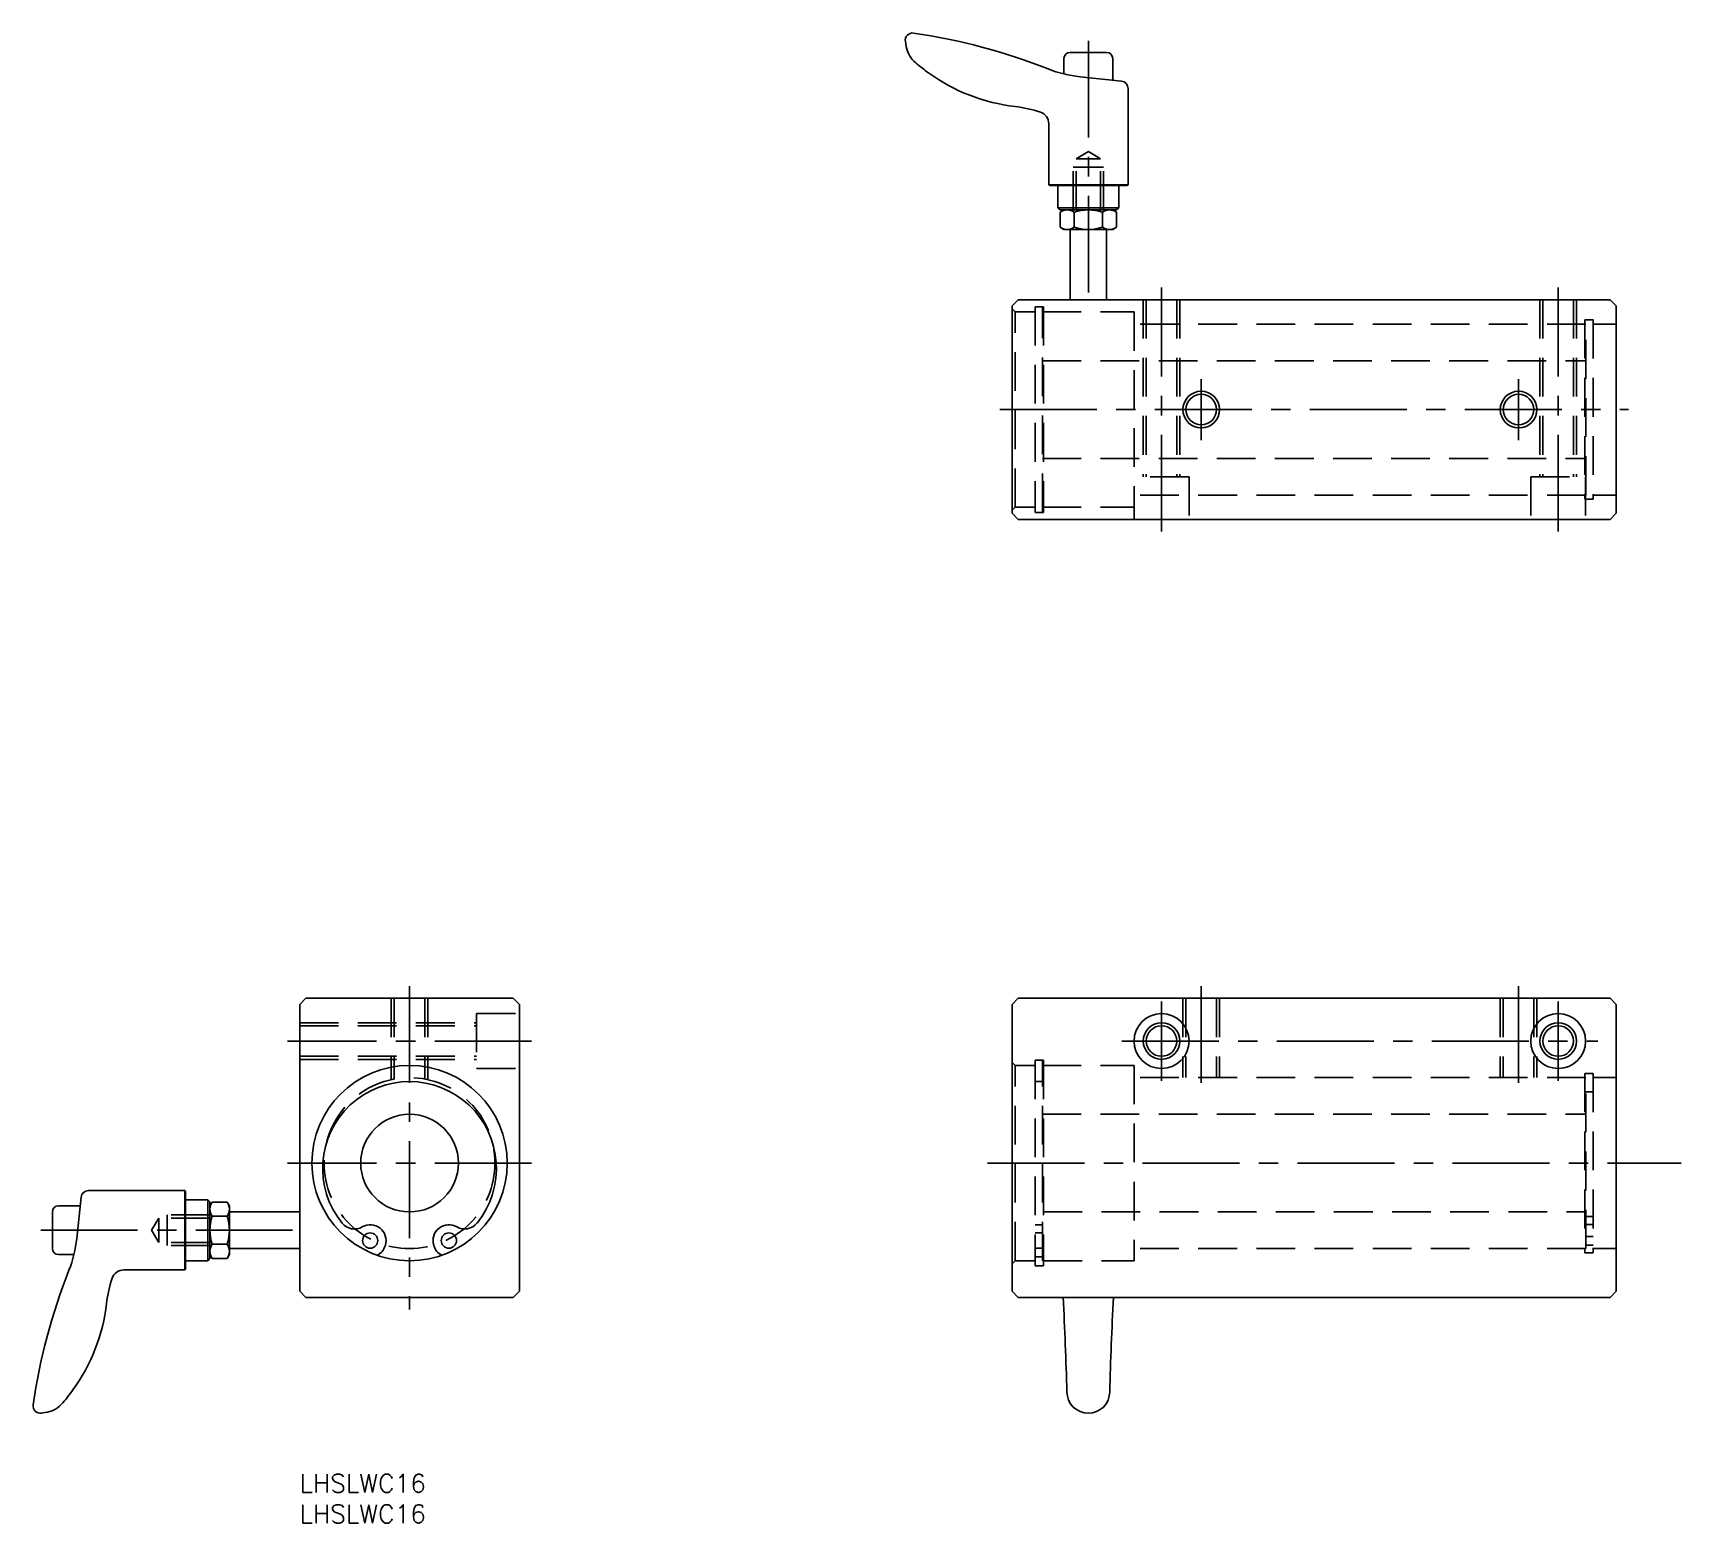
# Model space of a CAD drawing. Extents: x -44 to 226, y -8 to 236.
import ezdxf

# ---------------------------------------------------------------- set-up
doc = ezdxf.new("R2010")
doc.units = 0
doc.header["$LTSCALE"] = 0.5
doc.linetypes.add('CENTER', pattern=[50.8, 31.75, -6.35, 6.35, -6.35])
doc.linetypes.add('DASHED', pattern=[19.05, 12.7, -6.35])
for name, color, linetype in [('MSM_CENTER', 1, 'CENTER'), ('MSM_CONTINUOUS', 7, 'CONTINUOUS'), ('MSM_DASHED', 4, 'DASHED'), ('MSM_NARROW', 5, 'CONTINUOUS'), ('MSM_PART_NUMBER', 7, 'CONTINUOUS')]:
    doc.layers.add(name, color=color, linetype=linetype)
doc.styles.get("Standard").update_dxf_attribs({"font": 'txt.shx', "height": 3, "bigfont": 'bigfont.shx'})

# ---------------------------------------------------------------- blocks, each defined once
blk = doc.blocks.new('*U6')
at = {"layer": 'MSM_PART_NUMBER'}
blk.add_text('LHSLWC16', height=3, dxfattribs=at).set_placement((0, -3))
blk = doc.blocks.new('*U7')
at = {"layer": 'MSM_PART_NUMBER'}
blk.add_text('LHSLWC16', height=3, dxfattribs=at).set_placement((0, -8))

msp = doc.modelspace()

# ---------------------------------------------------------------- linework, layer by layer
at = {"layer": 'MSM_CENTER'}
for p, q in [((129.24, 234.89), (129.24, 190.45)), ((141.24, 154.45), (141.24, 194.45)), ((206.24, 154.45), (206.24, 194.45)), ((147.74, 169.45), (147.74, 179.45)), ((199.74, 169.45), (199.74, 179.45)), ((114.74, 174.45), (217.74, 174.45)), ((18, 79.98), (18, 26.98)), ((147.74, 79.98), (147.74, 62.98)), ((199.74, 79.98), (199.74, 62.98)), ((141.24, 77.48), (141.24, 64.48)), ((206.24, 77.48), (206.24, 64.48)), ((38, 70.98), (-2, 70.98)), ((134.74, 70.98), (212.74, 70.98)), ((38, 50.98), (-2, 50.98)), ((112.73, 50.98), (226.37, 50.98)), ((-42.43, 39.98), (1, 39.98))]:
    msp.add_line(p, q, dxfattribs=at)
at = {"layer": 'MSM_CONTINUOUS'}
for p, q in [((99.4, 233.94), (99.25, 234.75)), ((132.24, 232.96), (126.24, 232.96)), ((125.24, 231.96), (125.24, 229.45)), ((133.24, 231.96), (133.24, 228.43)), ((127.88, 228.99), (134.66, 228.27)), ((135.74, 227.08), (135.74, 211.25)), ((122.74, 221.28), (122.74, 211.25)), ((135.74, 211.25), (122.74, 211.25)), ((122.74, 211.25), (122.94, 211.16)), ((135.54, 211.16), (122.94, 211.16)), ((124.24, 211.16), (124.24, 207.53)), ((134.24, 211.16), (134.24, 207.53)), ((135.74, 211.25), (135.54, 211.16)), ((134.24, 207.53), (124.24, 207.53)), ((124.6, 207.16), (124.24, 207.53)), ((133.87, 207.16), (124.6, 207.16)), ((125.24, 207.16), (124.62, 206.8)), ((124.62, 206.8), (124.62, 204.32)), ((126.93, 204.32), (126.93, 206.8)), ((131.55, 206.8), (131.55, 204.32)), ((133.86, 206.8), (133.24, 207.16)), ((133.86, 204.32), (133.86, 206.8)), ((133.87, 207.16), (134.24, 207.53)), ((124.62, 204.32), (125.24, 203.96)), ((125.24, 203.96), (133.24, 203.96)), ((126.24, 203.96), (126.24, 192.45)), ((132.24, 203.96), (132.24, 192.45)), ((133.24, 203.96), (133.86, 204.32)), ((117.74, 192.45), (116.74, 191.45)), ((117.74, 192.45), (214.74, 192.45)), ((214.74, 192.45), (215.74, 191.45)), ((116.74, 157.45), (116.74, 191.45)), ((215.74, 191.45), (215.74, 157.45)), ((117.74, 156.45), (116.74, 157.45)), ((215.74, 157.45), (214.74, 156.45)), ((214.74, 156.45), (117.74, 156.45)), ((1, 77.98), (0, 76.98)), ((0, 76.98), (0, 29.98)), ((35, 77.98), (1, 77.98)), ((35, 77.98), (36, 76.98)), ((36, 76.98), (36, 29.98)), ((117.74, 77.98), (116.74, 76.98)), ((116.74, 76.98), (116.74, 29.98)), ((117.74, 77.98), (214.74, 77.98)), ((214.74, 77.98), (215.74, 76.98)), ((215.74, 76.98), (215.74, 29.98)), ((0, 53.48), (0, 53.48)), ((-34.63, 46.48), (-18.8, 46.48)), ((-18.8, 46.48), (-18.8, 33.48)), ((-18.8, 46.48), (-18.71, 46.28)), ((-18.71, 46.28), (-18.71, 33.68)), ((-39.51, 43.98), (-35.98, 43.98)), ((-36.55, 38.63), (-35.83, 45.41)), ((-18.71, 44.98), (-15.08, 44.98)), ((-15.08, 44.98), (-15.08, 34.98)), ((-14.71, 44.62), (-15.08, 44.98)), ((-14.71, 44.62), (-14.71, 35.35)), ((-14.36, 44.6), (-14.71, 43.98)), ((-11.87, 44.6), (-14.36, 44.6)), ((-11.51, 43.98), (-11.87, 44.6)), ((-11.51, 35.98), (-11.51, 43.98)), ((-40.51, 42.98), (-40.51, 36.98)), ((-14.36, 42.29), (-11.87, 42.29)), ((-11.57, 42.98), (0, 42.98)), ((-39.51, 35.98), (-37, 35.98)), ((-14.71, 35.35), (-15.08, 34.98)), ((-14.71, 35.98), (-14.36, 35.36)), ((-11.87, 37.67), (-14.36, 37.67)), ((-14.36, 35.36), (-11.87, 35.36)), ((-11.87, 35.36), (-11.51, 35.98)), ((-11.57, 36.98), (0, 36.98)), ((14.01, 37.43), (14.04, 37.54)), ((21.96, 37.54), (21.99, 37.43)), ((-28.83, 33.48), (-18.8, 33.48)), ((-18.8, 33.48), (-18.71, 33.68)), ((-18.71, 34.98), (-15.08, 34.98)), ((0, 29.98), (1, 28.98)), ((36, 29.98), (35, 28.98)), ((117.74, 28.98), (116.74, 29.98)), ((214.74, 28.98), (215.74, 29.98)), ((35, 28.98), (1, 28.98)), ((117.74, 28.98), (214.74, 28.98)), ((-41.5, 10.14), (-42.3, 10))]:
    msp.add_line(p, q, dxfattribs=at)
for centre, radius in [((147.74, 174.45), 2.5), ((199.74, 174.45), 2.5), ((141.24, 70.98), 4.5), ((141.24, 70.98), 2.5), ((206.24, 70.98), 4.5), ((206.24, 70.98), 2.5), ((18, 50.98), 16), ((18, 50.98), 8), ((11.55, 38.28), 1.25), ((24.45, 38.28), 1.25)]:
    msp.add_circle(centre, radius, dxfattribs=at)
for centre, radius, start, end in [((100.44, 234.96), 1.2, 81.6349, 190), ((86.06, 137.21), 100, 68.5272, 81.6349), ((103.83, 234.72), 4.5, 190, 230.208), ((126.24, 231.96), 1, 90, 180), ((132.24, 231.96), 1, 0, 90), ((126.55, 262), 40, 230.208, 234.0475), ((120.68, 253.91), 30, 234.0475, 263.4319), ((129.99, 248.88), 20, 248.5272, 263.9426), ((134.54, 227.08), 1.2, 0, 83.9426), ((114.96, 204.23), 20, 71.2775, 83.4319), ((120.74, 221.28), 2, 0, 71.2775), ((125.77, 205.12), 2.04, 55.6158, 124.3842), ((129.24, 199.52), 7.64, 72.412, 107.588), ((132.7, 205.12), 2.04, 55.6158, 124.3842), ((125.77, 206), 2.04, 235.6158, 304.3842), ((129.24, 211.6), 7.64, 252.412, 287.588), ((132.7, 206), 2.04, 235.6158, 304.3842), ((18, 50.11), 14.23, 320.9849, 219.0151), ((-34.63, 45.28), 1.2, 90, 173.9426), ((-39.51, 42.98), 1, 90, 180), ((-12.67, 43.45), 2.04, 145.6158, 214.3842), ((-13.56, 43.45), 2.04, 325.6158, 34.3842), ((-7.07, 39.98), 7.64, 162.412, 197.588), ((-19.16, 39.98), 7.64, 342.412, 17.588), ((8.97, 42.79), 2.6, 219.0151, 299.7762), ((11.55, 38.28), 2.6, 343.6002, 119.7762), ((24.45, 38.28), 2.6, 60.2238, 196.3998), ((27.03, 42.79), 2.6, 240.2238, 320.9849), ((-56.43, 40.74), 20, 338.5272, 353.9426), ((-39.51, 36.98), 1, 180, 270), ((-12.67, 36.52), 2.04, 145.6158, 214.3842), ((-13.56, 36.52), 2.04, 325.6158, 34.3842), ((11.61, 38.13), 2.5, 295.9172, 343.6002), ((24.39, 38.13), 2.5, 196.3998, 244.0828), ((55.24, -3.19), 100, 158.5272, 171.6349), ((-28.83, 31.48), 2, 90, 161.2775), ((-11.79, 25.7), 20, 161.2775, 173.4319), ((-61.46, 31.42), 30, 324.0475, 353.4319), ((-673.91, -10.4), 800, 1.71041, 2.8214), ((932.38, -10.4), 800, 177.1786, 178.28959), ((-69.55, 37.29), 40, 320.208, 324.0475), ((-42.51, 11.18), 1.2, 171.6349, 280), ((-42.28, 14.57), 4.5, 280, 320.208), ((129.24, 13.48), 3.5, 180, 0)]:
    msp.add_arc(centre, radius, start, end, dxfattribs=at)
at = {"layer": 'MSM_DASHED'}
for p, q in [((127.24, 215.56), (129.24, 216.71)), ((131.24, 215.56), (129.24, 216.71)), ((126.74, 207.16), (126.74, 214.16)), ((126.74, 214.16), (131.74, 214.16)), ((127.24, 207.16), (127.24, 215.56)), ((127.24, 215.56), (131.24, 215.56)), ((131.24, 207.16), (131.24, 215.56)), ((131.74, 207.16), (131.74, 214.16)), ((138.24, 192.45), (138.24, 163.45)), ((138.74, 192.45), (138.74, 163.45)), ((143.74, 192.45), (143.74, 163.45)), ((144.24, 192.45), (144.24, 163.45)), ((203.24, 192.45), (203.24, 163.45)), ((203.74, 192.45), (203.74, 163.45)), ((208.74, 192.45), (208.74, 163.45)), ((209.24, 192.45), (209.24, 163.45)), ((116.74, 190.95), (117.24, 190.45)), ((117.24, 190.45), (120.52, 190.45)), ((117.24, 158.45), (117.24, 190.45)), ((120.52, 191.3), (120.52, 157.6)), ((121.87, 191.3), (120.52, 191.3)), ((121.72, 157.6), (121.72, 191.3)), ((121.72, 190.45), (136.74, 190.45)), ((121.87, 191.3), (121.87, 157.6)), ((136.74, 190.45), (136.74, 156.45)), ((211.96, 189.15), (210.61, 189.15)), ((210.61, 189.15), (210.61, 159.75)), ((210.76, 160.45), (210.76, 189.15)), ((211.96, 189.15), (211.96, 159.75)), ((210.76, 188.45), (136.74, 188.45)), ((215.74, 188.45), (211.96, 188.45)), ((121.72, 182.45), (210.76, 182.45)), ((121.72, 166.45), (210.76, 166.45)), ((145.74, 163.45), (136.74, 163.45)), ((145.74, 163.45), (145.74, 156.45)), ((201.74, 163.45), (201.74, 156.45)), ((201.74, 163.45), (210.74, 163.45)), ((210.74, 163.45), (210.74, 156.45)), ((210.76, 160.45), (136.74, 160.45)), ((211.96, 159.75), (210.61, 159.75)), ((215.74, 160.45), (211.96, 160.45)), ((116.74, 157.95), (117.24, 158.45)), ((117.24, 158.45), (120.52, 158.45)), ((120.52, 157.6), (121.87, 157.6)), ((121.72, 158.45), (136.74, 158.45)), ((15, 77.98), (15, 64.66)), ((15.5, 77.98), (15.5, 64.76)), ((20.5, 77.98), (20.5, 64.76)), ((21, 77.98), (21, 64.66)), ((144.74, 77.98), (144.74, 64.98)), ((145.24, 77.98), (145.24, 64.98)), ((150.24, 77.98), (150.24, 64.98)), ((150.74, 77.98), (150.74, 64.98)), ((196.74, 77.98), (196.74, 64.98)), ((197.24, 77.98), (197.24, 64.98)), ((202.24, 77.98), (202.24, 64.98)), ((202.74, 77.98), (202.74, 64.98)), ((0, 73.98), (29, 73.98)), ((0, 73.48), (29, 73.48)), ((29, 75.48), (29, 66.48)), ((29, 75.48), (36, 75.48)), ((0, 68.48), (29, 68.48)), ((0, 67.98), (29, 67.98)), ((120.52, 67.83), (120.52, 34.13)), ((121.87, 67.83), (120.52, 67.83)), ((121.72, 34.98), (121.72, 67.83)), ((121.87, 67.83), (121.87, 34.13)), ((29, 66.48), (36, 66.48)), ((116.74, 67.48), (117.24, 66.98)), ((117.24, 66.98), (120.52, 66.98)), ((117.24, 34.98), (117.24, 66.98)), ((121.72, 66.98), (136.74, 66.98)), ((136.74, 66.98), (136.74, 34.98)), ((210.76, 64.98), (136.74, 64.98)), ((210.61, 65.68), (211.96, 65.68)), ((210.61, 65.68), (210.61, 36.28)), ((210.76, 36.98), (210.76, 65.68)), ((211.96, 65.68), (211.96, 36.28)), ((215.74, 64.98), (211.96, 64.98)), ((121.72, 64.33), (120.52, 64.33)), ((210.76, 62.68), (211.96, 62.68)), ((121.72, 58.98), (210.76, 58.98)), ((-23.11, 41.98), (-24.27, 39.98)), ((-14.71, 41.98), (-23.11, 41.98)), ((-23.11, 37.98), (-23.11, 41.98)), ((-14.71, 42.48), (-21.71, 42.48)), ((-21.71, 37.48), (-21.71, 42.48)), ((121.72, 40.88), (120.52, 40.88)), ((121.87, 42.98), (210.76, 42.98)), ((210.76, 42.24), (211.96, 42.24)), ((210.76, 40.94), (211.96, 40.94)), ((-23.11, 37.98), (-24.27, 39.98)), ((-14.71, 37.98), (-23.11, 37.98)), ((121.72, 39.53), (120.52, 39.53)), ((211.96, 38.94), (210.76, 38.94)), ((-14.71, 37.48), (-21.71, 37.48)), ((120.52, 37.03), (121.72, 37.03)), ((120.52, 35.63), (121.72, 35.63)), ((210.76, 36.98), (136.74, 36.98)), ((211.96, 36.28), (210.61, 36.28)), ((211.96, 37.52), (210.76, 37.52)), ((215.74, 36.98), (211.96, 36.98)), ((116.74, 34.48), (117.24, 34.98)), ((117.24, 34.98), (120.52, 34.98)), ((120.52, 34.13), (121.87, 34.13)), ((121.87, 34.98), (136.74, 34.98))]:
    msp.add_line(p, q, dxfattribs=at)
msp.add_circle((18, 50.98), 14, dxfattribs=at)
at = {"layer": 'MSM_NARROW'}
for centre in [(147.74, 174.45), (199.74, 174.45), (141.24, 70.98), (206.24, 70.98)]:
    msp.add_circle(centre, 3, dxfattribs=at)

# ---------------------------------------------------------------- block references
at = {"layer": 'MSM_CONTINUOUS'}
for name in ['*U6', '*U7']:
    msp.add_blockref(name, (0, 0), dxfattribs=at)

doc.saveas('drawing.dxf')
